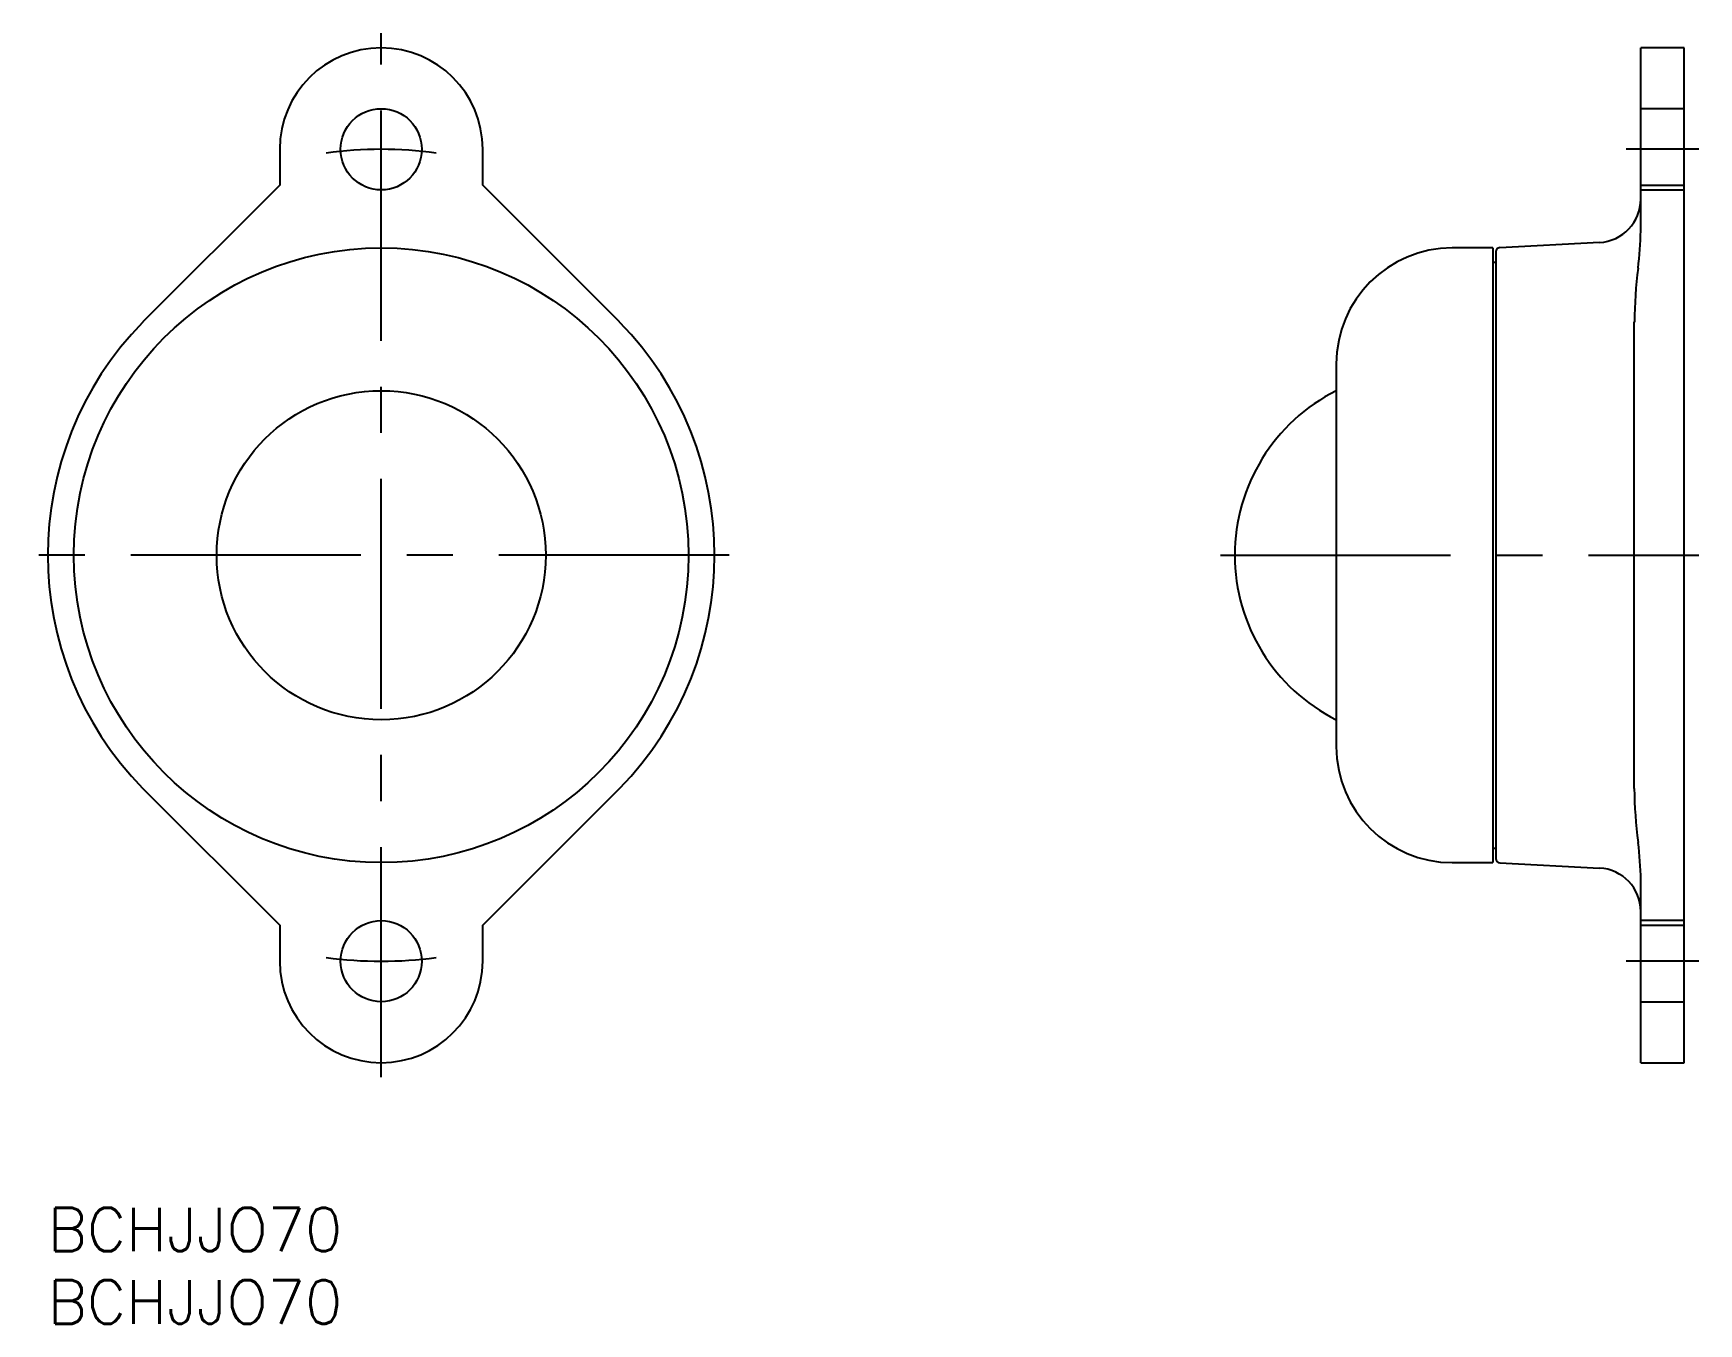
# Model space of a CAD drawing. Extents: x -1 to 114, y -8 to 81.
import ezdxf

# ---------------------------------------------------------------- set-up
doc = ezdxf.new("R2010")
doc.units = 0
doc.header["$LTSCALE"] = 0.5
doc.linetypes.add('CENTER', pattern=[50.8, 31.75, -6.35, 6.35, -6.35])
doc.linetypes.add('DASHED', pattern=[19.05, 12.7, -6.35])
for name, color, linetype in [('MSM_CENTER', 1, 'CENTER'), ('MSM_CONTINUOUS', 7, 'CONTINUOUS'), ('MSM_DASHED', 4, 'DASHED'), ('MSM_PART_NUMBER', 7, 'CONTINUOUS')]:
    doc.layers.add(name, color=color, linetype=linetype)
doc.styles.get("Standard").update_dxf_attribs({"font": 'txt.shx', "height": 1, "bigfont": 'bigfont.shx'})

# ---------------------------------------------------------------- blocks, each defined once
blk = doc.blocks.new('*U14')
at = {"layer": 'MSM_PART_NUMBER'}
blk.add_text('BCHJJO70', height=3, dxfattribs=at).set_placement((0, -3))
blk = doc.blocks.new('*U15')
at = {"layer": 'MSM_PART_NUMBER'}
blk.add_text('BCHJJO70', height=3, dxfattribs=at).set_placement((0, -8))

msp = doc.modelspace()

# ---------------------------------------------------------------- linework, layer by layer
at = {"layer": 'MSM_CENTER'}
for p, q in [((23, 9), (23, 81)), ((113.89, 73), (108.89, 73)), ((47, 45), (-1, 45)), ((80.89, 45), (113.89, 45)), ((113.89, 17), (108.89, 17))]:
    msp.add_line(p, q, dxfattribs=at)
for start, end in [(82.2182, 97.7818), (262.2182, 277.7818)]:
    msp.add_arc((23, 45), 28, start, end, dxfattribs=at)
at = {"layer": 'MSM_CONTINUOUS'}
for p, q in [((109.89, 67.38), (109.89, 80)), ((112.89, 80), (109.89, 80)), ((112.89, 10), (112.89, 80)), ((16, 73), (16, 70.53)), ((30, 70.53), (30, 73)), ((16, 70.53), (6.56, 61.09)), ((39.44, 61.09), (30, 70.53)), ((109.89, 70.53), (112.89, 70.53)), ((99.69, 66.2), (96.89, 66.2)), ((99.69, 66.2), (99.69, 23.8)), ((99.89, 65.92), (99.89, 24.08)), ((107.05, 66.58), (100.17, 66.21)), ((99.89, 65.2), (99.69, 65.2)), ((109.44, 28.91), (109.44, 61.09)), ((88.89, 58.2), (88.89, 31.8)), ((6.56, 28.91), (16, 19.48)), ((30, 19.48), (39.44, 28.91)), ((99.69, 24.8), (99.89, 24.8)), ((96.89, 23.8), (99.69, 23.8)), ((100.17, 23.79), (107.05, 23.42)), ((109.89, 10), (109.89, 22.62)), ((16, 19.48), (16, 17)), ((30, 17), (30, 19.48)), ((109.89, 19.48), (112.89, 19.48)), ((109.89, 10), (112.89, 10))]:
    msp.add_line(p, q, dxfattribs=at)
for centre, radius in [((23, 73), 2.8), ((23, 45), 21.2), ((23, 45), 11.35), ((23, 17), 2.8)]:
    msp.add_circle(centre, radius, dxfattribs=at)
for centre, radius, start, end in [((23, 73), 7, 0, 180), ((106.89, 69.57), 3, 273, 0), ((87.72, 67.67), 22.17, 352.5546, 359.2378), ((96.89, 58.2), 8, 90, 180), ((100.19, 65.92), 0.3, 93, 180), ((140.58, 60.78), 31.13, 172.5792, 179.4343), ((23, 45), 23, 135.6212, 224.3788), ((23, 45), 23, 315.6212, 44.3788), ((94.59, 45), 12.7, 116.6679, 243.3321), ((96.89, 31.8), 8, 180, 270), ((142.57, 29.37), 33.13, 180.7864, 187.2319), ((85.7, 22.19), 24.2, 1.0223, 7.1398), ((100.19, 24.08), 0.3, 180, 267), ((106.89, 20.43), 3, 0, 87), ((23, 17), 7, 180, 0)]:
    msp.add_arc(centre, radius, start, end, dxfattribs=at)
at = {"layer": 'MSM_DASHED'}
for p, q in [((112.89, 75.8), (109.89, 75.8)), ((109.89, 70.2), (112.89, 70.2)), ((112.89, 19.8), (109.89, 19.8)), ((109.89, 14.2), (112.89, 14.2))]:
    msp.add_line(p, q, dxfattribs=at)

# ---------------------------------------------------------------- block references
at = {"layer": 'MSM_CONTINUOUS'}
for name in ['*U14', '*U15']:
    msp.add_blockref(name, (0, 0), dxfattribs=at)

doc.saveas('drawing.dxf')
